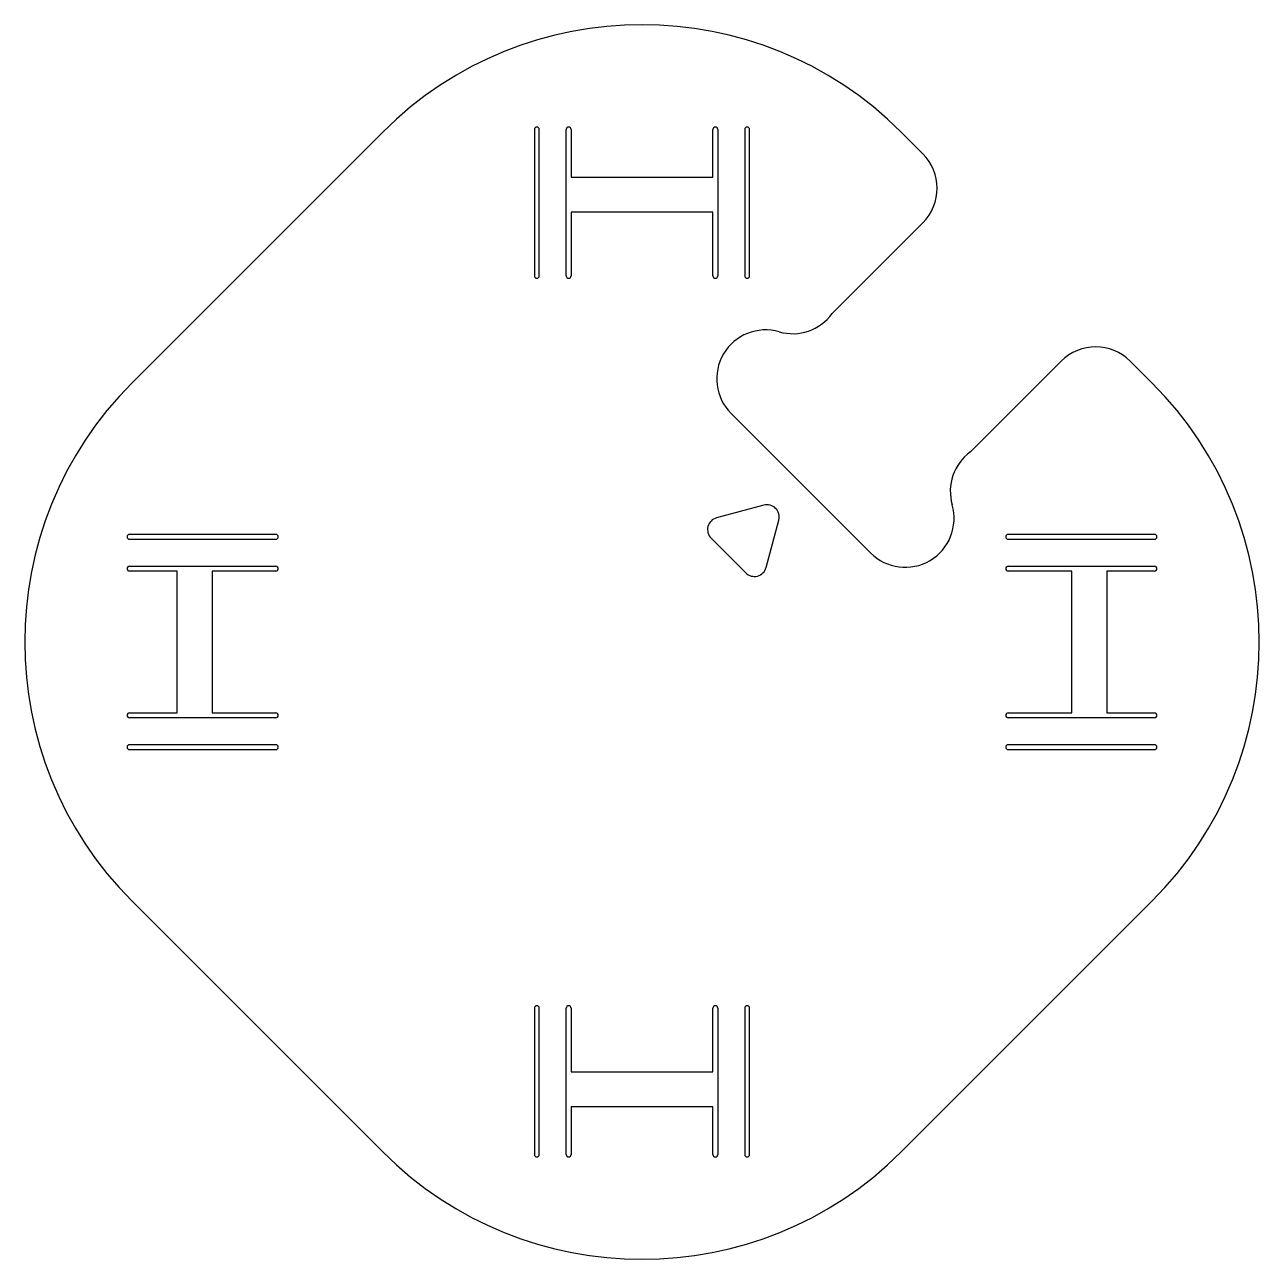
# Model space of a CAD drawing. Header units: millimetres. Extents: x -51 to 51, y -51 to 51.
import ezdxf

# ---------------------------------------------------------------- set-up
doc = ezdxf.new("R2010")
doc.units = ezdxf.units.MM
doc.layers.add('Shape2DView', color=7, linetype='CONTINUOUS')

msp = doc.modelspace()

# ---------------------------------------------------------------- linework, layer by layer
at = {"layer": 'Shape2DView'}
for p, q in [((-41.7193, 21.2132), (-21.2132, 41.7193)), ((-8.8, 41.9296), (-8.8, 29.9624)), ((-8.4, 29.9624), (-8.4, 41.9296)), ((-6.2, 29.9624), (-6.2, 41.9296)), ((-5.8, 41.9296), (-5.8, 38.0296)), ((5.8, 38.0296), (5.8, 41.9296)), ((6.2, 41.9296), (6.2, 29.9624)), ((8.4, 41.9296), (8.4, 29.9624)), ((8.8, 29.9624), (8.8, 41.9296)), ((21.2132, 41.7193), (22.981, 39.9515)), ((-5.8, 38.0296), (5.8, 38.0296)), ((5.8, 35.1624), (-5.8, 35.1624)), ((-5.8, 35.1624), (-5.8, 29.9624)), ((5.8, 29.9624), (5.8, 35.1624)), ((22.981, 34.2947), (15.5563, 26.8701)), ((26.8701, 15.5563), (34.2947, 22.981)), ((39.9515, 22.981), (41.7193, 21.2132)), ((7.28674, 18.7065), (18.7065, 7.28674)), ((9.96885, 11.1936), (6.10514, 10.1583)), ((10.1583, 6.10514), (11.1936, 9.96885)), ((-29.9624, 8.8), (-41.9296, 8.8)), ((-41.9296, 8.4), (-29.9624, 8.4)), ((5.65685, 8.48528), (8.48528, 5.65685)), ((41.9296, 8.8), (29.9624, 8.8)), ((29.9624, 8.4), (41.9296, 8.4)), ((-41.9296, 6.2), (-29.9624, 6.2)), ((29.9624, 6.2), (41.9296, 6.2)), ((-38.0296, 5.8), (-41.9296, 5.8)), ((-38.0296, -5.8), (-38.0296, 5.8)), ((-29.9624, 5.8), (-35.1624, 5.8)), ((-35.1624, 5.8), (-35.1624, -5.8)), ((35.1624, 5.8), (29.9624, 5.8)), ((35.1624, -5.8), (35.1624, 5.8)), ((38.0296, 5.8), (38.0296, -5.8)), ((41.9296, 5.8), (38.0296, 5.8)), ((-41.9296, -5.8), (-38.0296, -5.8)), ((-35.1624, -5.8), (-29.9624, -5.8)), ((29.9624, -5.8), (35.1624, -5.8)), ((38.0296, -5.8), (41.9296, -5.8)), ((-29.9624, -6.2), (-41.9296, -6.2)), ((41.9296, -6.2), (29.9624, -6.2)), ((-29.9624, -8.4), (-41.9296, -8.4)), ((-41.9296, -8.8), (-29.9624, -8.8)), ((41.9296, -8.4), (29.9624, -8.4)), ((29.9624, -8.8), (41.9296, -8.8)), ((-21.2132, -41.7193), (-41.7193, -21.2132)), ((41.7193, -21.2132), (21.2132, -41.7193)), ((-8.8, -29.9624), (-8.8, -41.9296)), ((-8.4, -41.9296), (-8.4, -29.9624)), ((-6.2, -41.9296), (-6.2, -29.9624)), ((-5.8, -29.9624), (-5.8, -35.1624)), ((5.8, -35.1624), (5.8, -29.9624)), ((6.2, -29.9624), (6.2, -41.9296)), ((8.4, -29.9624), (8.4, -41.9296)), ((8.8, -41.9296), (8.8, -29.9624)), ((-5.8, -35.1624), (5.8, -35.1624)), ((-5.8, -38.0296), (-5.8, -41.9296)), ((5.8, -38.0296), (-5.8, -38.0296)), ((5.8, -41.9296), (5.8, -38.0296))]:
    msp.add_line(p, q, dxfattribs=at)
for centre, radius, start, end in [((0, 20.5061), 30, 45, 135), ((-8.6, 41.9296), 0.2, 0, 180), ((-6, 41.9296), 0.2, 0, 180), ((6, 41.9296), 0.2, 0, 180), ((8.6, 41.9296), 0.2, 0, 180), ((20.1525, 37.1231), 4, -45, 45), ((-8.6, 29.9624), 0.2, 180, 0), ((-6, 29.9624), 0.2, 180, 0), ((6, 29.9624), 0.2, 180, 0), ((8.6, 29.9624), 0.2, 180, 0), ((12.3226, 29.2244), 4, -106.017, -36.0561), ((10.1152, 21.5349), 4, 73.9827, -135), ((37.1231, 20.1525), 4, 45, 135), ((-20.5061, 0), 30, 135, -135), ((20.5061, 0), 30, -45, 45), ((29.2244, 12.3226), 4, 126.056, -163.983), ((10.2277, 10.2277), 1, -15, 105), ((21.5349, 10.1152), 4, -135, 16.0173), ((6.36396, 9.19239), 1, 105, -135), ((-41.9296, 8.6), 0.2, 90, -90), ((-29.9624, 8.6), 0.2, -90, 90), ((29.9624, 8.6), 0.2, 90, -90), ((41.9296, 8.6), 0.2, -90, 90), ((-41.9296, 6), 0.2, 90, -90), ((-29.9624, 6), 0.2, -90, 90), ((9.19239, 6.36396), 1, -135, -15), ((29.9624, 6), 0.2, 90, -90), ((41.9296, 6), 0.2, -90, 90), ((-41.9296, -6), 0.2, 90, -90), ((-29.9624, -6), 0.2, -90, 90), ((29.9624, -6), 0.2, 90, -90), ((41.9296, -6), 0.2, -90, 90), ((-41.9296, -8.6), 0.2, 90, -90), ((-29.9624, -8.6), 0.2, -90, 90), ((29.9624, -8.6), 0.2, 90, -90), ((41.9296, -8.6), 0.2, -90, 90), ((-8.6, -29.9624), 0.2, 0, 180), ((-6, -29.9624), 0.2, 0, 180), ((6, -29.9624), 0.2, 0, 180), ((8.6, -29.9624), 0.2, 0, 180), ((0, -20.5061), 30, -135, -45), ((-8.6, -41.9296), 0.2, 180, 0), ((-6, -41.9296), 0.2, 180, 0), ((6, -41.9296), 0.2, 180, 0), ((8.6, -41.9296), 0.2, 180, 0)]:
    msp.add_arc(centre, radius, start, end, dxfattribs=at)

doc.saveas('drawing.dxf')
